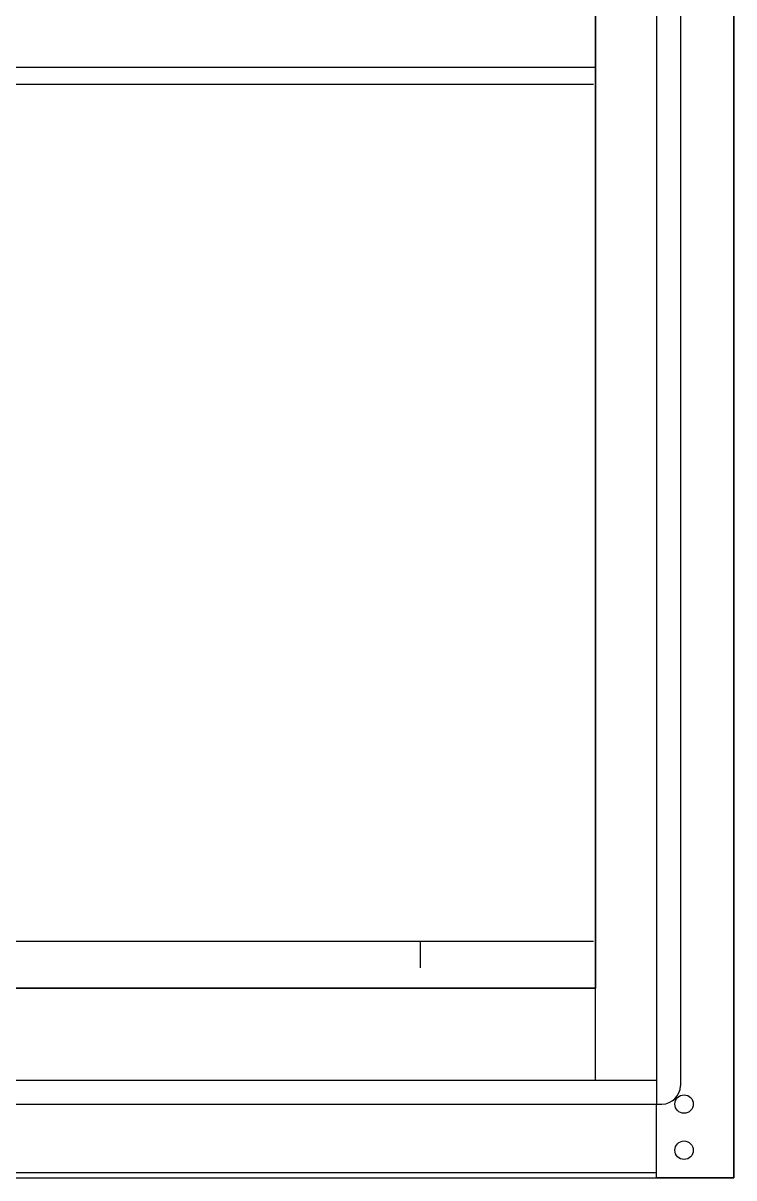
# Model space of a CAD drawing. Header units: metres. Extents: x 665631 to 671054, y 4275967 to 4279024.
# Drawn here: x 666113 to 666160.3, y 4276449.7 to 4276526.4 of the extents above; entities that cross this region are included whole.
import ezdxf

# ---------------------------------------------------------------- set-up
doc = ezdxf.new("R2010")
doc.units = ezdxf.units.M
doc.layers.get('0').update_dxf_attribs({"color": 5, "lineweight": 0})
doc.layers.add('AFB ANTED', color=7, linetype='Continuous')
doc.layers.add('Viewport', color=7, linetype='Continuous')
doc.styles.get("Standard").update_dxf_attribs({"font": 'times.ttf'})
doc.dimstyles.new('ISO-25', dxfattribs={"dimtxt": 2.5, "dimasz": 2.5, "dimexe": 1.25, "dimexo": 0.625, "dimtad": 1, "dimtxsty": 'Standard', "dimcen": 2.5, "dimadec": 0, "dimazin": 0, "dimtfac": 1, "dimtmove": 0, "dimatfit": 3, "dimfxl": 1, "dimarcsym": 0})

# ---------------------------------------------------------------- blocks, each defined once
blk = doc.blocks.new('*D107')
at = {"color": 2, "linetype": 'Continuous', "lineweight": -2, "transparency": 16777216}
for p, q in [((-70009.77, -1037.97), (-70009.77, -1114.66)), ((-68709.77, -1037.97), (-68709.77, -1114.66)), ((-69959.77, -1064.66), (-69477.96, -1064.66)), ((-68759.77, -1064.66), (-69241.58, -1064.66))]:
    blk.add_line(p, q, dxfattribs=at)
at = {"color": 2, "linetype": 'Continuous', "lineweight": 30, "transparency": 16777216}
for points in [[(-69959.77, -1056.32), (-69959.77, -1072.99), (-70009.77, -1064.66)], [(-68759.77, -1056.32), (-68759.77, -1072.99), (-68709.77, -1064.66)]]:
    blk.add_solid(points, dxfattribs=at)
at = {"layer": 'Defpoints', "color": 0, "linetype": 'Continuous', "lineweight": 30, "transparency": 16777216}
for p in [(-70009.77, -987.97, 74), (-68709.77, -987.97, 74), (-68709.77, -1064.66)]:
    blk.add_point(p, dxfattribs=at)
at = {"color": 2, "linetype": 'Continuous', "transparency": 16777216, "insert": (-69359.77, -1064.66), "char_height": 50, "attachment_point": 5}
blk.add_mtext('1300', dxfattribs=at)
blk = doc.blocks.new('ANO DETAYI')
at = {"linetype": 'ByBlock', "lineweight": 25, "ltscale": 2.5}
for p, q in [((-68709.769, 794.025, 148), (-68709.769, -987.975, 148)), ((-68738.769, 764.025, 148), (-68738.769, -937.992, 148.585)), ((-68751.769, -987.975, 148), (-68751.769, -947.975, 148)), ((-68709.769, -952.975, 148), (-68709.769, -987.975, 148)), ((-69967.769, -984.975, 148), (-68751.769, -984.975, 148)), ((-68764.269, -984.975, 148), (-68751.769, -984.975, 148)), ((-68751.769, -987.975, 148), (-68709.769, -987.975, 148)), ((-68709.769, -987.975, 148), (-68751.769, -987.975, 148))]:
    blk.add_line(p, q, dxfattribs=at)
at = {"linetype": 'ByBlock', "lineweight": 25}
blk.add_line((-68784.769, -934.975, 148), (-68784.769, 764.025, 148), dxfattribs=at)
at = {"linetype": 'Continuous', "lineweight": 15, "ltscale": 5}
blk.add_line((-68751.769, 764.025, 148), (-68751.769, -947.975, 148), dxfattribs=at)
blk.add_line((-68751.769, 764.025, 148), (-68751.769, -947.975, 148), dxfattribs=at)
for p, q in [((-68751.769, 764.025, 148), (-68751.769, -947.975, 148)), ((-68751.769, -987.975, 148), (-68751.769, -948.975, 148)), ((-68751.769, -987.975, 148), (-68727.769, -987.975, 148))]:
    blk.add_line(p, q)
at = {"color": 7, "linetype": 'Continuous'}
for p, q in [((-69967.769, -934.975, 148), (-68751.769, -934.975, 148)), ((-69970.769, -947.975, 148), (-68748.769, -947.975, 148)), ((-69965.769, -987.975, 74), (-68749.769, -987.975, 74))]:
    blk.add_line(p, q, dxfattribs=at)
at = {"linetype": 'Continuous'}
for centre in [(-68736.769, -947.975, 148), (-68736.769, -972.975, 148)]:
    blk.add_circle(centre, 5, dxfattribs=at)
at = {"extrusion": (0, -0.05849, 0.998288)}
blk.add_arc((-68748.769, -927.695, 203.194), 10, 270, 0, dxfattribs=at)
at = {"layer": 'AFB ANTED', "color": 4}
for p, q in [((-68709.769, -987.975, 74), (-68709.769, 312.025, 74)), ((-68879.806, -859.678, 107.441), (-68879.806, -874.09, 112.475)), ((-69484.769, -885.153, 150.949), (-68784.769, -885.153, 150.949))]:
    blk.add_line(p, q, dxfattribs=at)
at = {"layer": 'AFB ANTED'}
for p, q in [((-68784.769, 163.992, 110.934), (-68784.769, -885.153, 150.949)), ((-69484.771, -386.11, 76.212), (-68784.771, -386.022, 74.737)), ((-68784.769, -885.153, 150.949), (-69934.769, -885.153, 150.949))]:
    blk.add_line(p, q, dxfattribs=at)
at = {"layer": 'AFB ANTED', "color": 3}
for p, q in [((-69484.783, -395.208, 112.475), (-68785.783, -395.208, 112.475)), ((-69484.783, -859.678, 112.475), (-68785.783, -859.678, 112.475))]:
    blk.add_line(p, q, dxfattribs=at)
at = {"layer": 'Viewport'}
blk.add_line((-68709.769, -987.975, 148), (-68751.769, -987.975, 148), dxfattribs=at)
at = {"color": 7, "linetype": 'Continuous'}
dim = blk.add_linear_dim(base=(-68709.769, -1064.658, 74), p1=(-70009.769, -987.975, 148), p2=(-68709.769, -987.975, 148), dimstyle='ISO-25', override={"dimtxt": 50, "dimasz": 50, "dimexe": 50, "dimexo": 50, "dimgap": 50, "dimtad": 0, "dimcen": 50, "dimclrd": 2, "dimclre": 2, "dimclrt": 2}, dxfattribs=at)
dim.commit()
dim.dimension.update_dxf_attribs({"geometry": '*D107', "text_midpoint": (-69359.769, -1064.658, 74)})

msp = doc.modelspace()

# ---------------------------------------------------------------- block references
at = {"layer": 'AFB ANTED', "color": 4, "xscale": 0.1226459346474079, "yscale": 0.1226459346474079, "zscale": 0.1226459346474079}
msp.add_blockref('ANO DETAYI', (674587.273, 4276570.864), dxfattribs=at)

doc.saveas('drawing.dxf')
